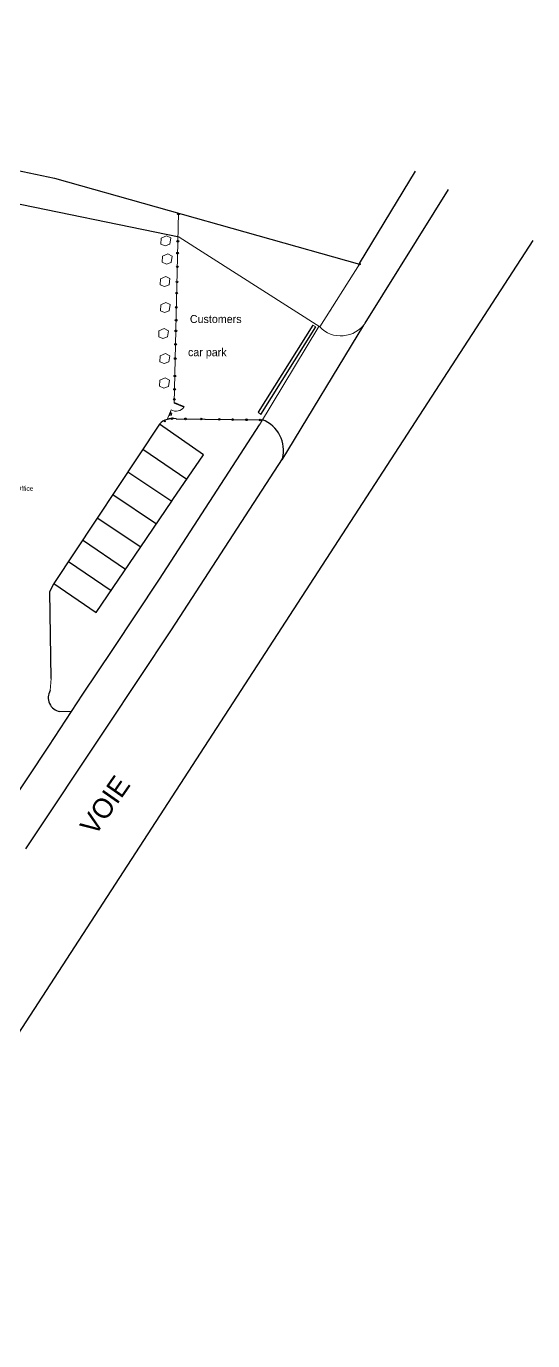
# Model space of a CAD drawing. Header units: inches. Extents: x -116118 to 73671, y 138219 to 302509.
# Drawn here: x 10345 to 73671, y 138219 to 302509 of the extents above; entities that cross this region are included whole.
import ezdxf

# ---------------------------------------------------------------- set-up
doc = ezdxf.new("R2010")
doc.units = ezdxf.units.IN
doc.header["$MEASUREMENT"] = 0
doc.layers.get('0').update_dxf_attribs({"color": 250})
for name, color, linetype in [('EXTERIEUR', 6, 'Continuous'), ('IT', 170, 'Continuous'), ('NEW EQUIPEMENT', 10, 'Continuous')]:
    doc.layers.add(name, color=color, linetype=linetype)

msp = doc.modelspace()

# ---------------------------------------------------------------- linework, layer by layer
at = {"layer": 'EXTERIEUR', "lineweight": 25, "ltscale": 100}
for p, q in [((-77682, 302509), (13893, 283533)), ((29446, 276140), (-77734, 298273)), ((52030, 272876), (59005, 284400)), ((13893, 283533), (52030, 272794)), ((61359, 279254), (63133, 282124)), ((52704, 265416), (61359, 279254)), ((73671, 275748), (-15592, 138219)), ((46195, 265140), (39349, 254285)), ((39680, 253987), (46538, 264925)), ((52514, 265161), (42292, 248333)), ((29070, 253455), (39888, 253302)), ((32490, 248954), (26988, 252787)), ((27019, 233401), (39499, 252711)), ((28509, 227079), (42377, 248463)), ((28686, 243356), (32490, 248954)), ((24666, 237442), (28551, 243158)), ((28551, 243158), (28686, 243356)), ((19098, 229250), (24666, 237442)), ((21152, 224608), (27019, 233401)), ((13302, 231830), (13790, 232858)), ((13465, 220979), (13302, 231830)), ((13790, 232858), (19098, 229250)), ((20438, 214926), (28509, 227079)), ((17432, 219032), (21152, 224608)), ((13182, 212534), (17432, 219032)), ((10282, 199698), (20438, 214926)), ((7817, 204474), (13182, 212534))]:
    msp.add_line(p, q, dxfattribs=at)
at = {"layer": 'EXTERIEUR', "lineweight": 9, "ltscale": 100}
for p, q in [((47042, 264928), (29446, 276140)), ((52030, 272794), (47042, 264928)), ((39499, 252711), (46938, 264994))]:
    msp.add_line(p, q, dxfattribs=at)
at = {"layer": 'EXTERIEUR', "color": 1, "lineweight": 25, "ltscale": 100}
msp.add_line((16018, 216840), (14543, 216873), dxfattribs=at)
at = {"layer": 'EXTERIEUR', "lineweight": 25, "ltscale": 100}
msp.add_circle((52030, 272794), 81.8, dxfattribs=at)
at = {"layer": 'EXTERIEUR', "lineweight": 9, "ltscale": 100}
msp.add_arc((49674, 267473), 3662, 224.03968, 325.82045, dxfattribs=at)
at = {"layer": 'EXTERIEUR', "lineweight": 25, "ltscale": 100}
for centre, radius, start, end in [((28668, 251129), 2360, 80.1816, 135.37615), ((38388, 249496), 4120, 345.47721, 68.80594)]:
    msp.add_arc(centre, radius, start, end, dxfattribs=at)
at = {"layer": 'EXTERIEUR', "color": 1, "lineweight": 25, "ltscale": 100}
msp.add_arc((14832, 218589), 1740, 149.26384, 260.42211, dxfattribs=at)
at = {"layer": 'IT', "lineweight": 25, "ltscale": 100}
for p, q in [((26988, 252787), (13790, 232858)), ((24905, 249642), (30413, 245898)), ((23035, 246817), (28551, 243158)), ((21158, 243984), (26608, 240300)), ((19219, 241056), (24666, 237442)), ((17395, 238301), (22768, 234650)), ((15623, 235625), (20963, 231995))]:
    msp.add_line(p, q, dxfattribs=at)
at = {"layer": 'NEW EQUIPEMENT', "lineweight": 9, "ltscale": 100}
for p, q in [((28850, 255410), (29375, 279173)), ((48301, 266913), (48455, 267146)), ((28850, 255410), (30053, 254921)), ((28885, 255491), (30096, 254993)), ((30053, 254921), (30096, 254992)), ((28474, 254582), (27947, 253376)), ((27951, 253378), (28668, 253489)), ((28668, 253489), (29113, 253454)), ((29113, 253454), (39857, 253302)), ((13337, 219478), (13465, 220979))]:
    msp.add_line(p, q, dxfattribs=at)
at = {"layer": 'NEW EQUIPEMENT', "color": 6, "lineweight": 9, "ltscale": 100}
for p, q in [((46195, 265140), (46538, 264925)), ((39349, 254285), (39680, 253987))]:
    msp.add_line(p, q, dxfattribs=at)
at = {"layer": 'NEW EQUIPEMENT', "lineweight": 9, "ltscale": 100}
for points in [[(27881, 276334), (27217, 276031), (27180, 275291), (27711, 275064), (28299, 275273), (28413, 276049), (27881, 276334)], [(28057, 274064), (27393, 273761), (27355, 273022), (27887, 272794), (28475, 273003), (28588, 273780), (28057, 274064)], [(27785, 271252), (27121, 270949), (27083, 270209), (27614, 269982), (28203, 270191), (28316, 270967), (27785, 271252)], [(27815, 268004), (27151, 267701), (27113, 266962), (27644, 266735), (28232, 266943), (28346, 267720), (27815, 268004)], [(27601, 264745), (26937, 264441), (26899, 263702), (27430, 263475), (28018, 263684), (28132, 264460), (27601, 264745)], [(27748, 261612), (27084, 261309), (27046, 260570), (27577, 260342), (28165, 260551), (28279, 261328), (27748, 261612)], [(27719, 258566), (27056, 258263), (27018, 257524), (27549, 257296), (28137, 257505), (28251, 258282), (27719, 258566)]]:
    msp.add_lwpolyline(points, dxfattribs=at)
for points in [[(28464, 254277), (28258, 253845), (28163, 253891), (28369, 254323)], [(28550, 254116), (28445, 253866), (28297, 253926), (28411, 254167)]]:
    msp.add_lwpolyline(points, close=True, dxfattribs=at)
at = {"layer": 'NEW EQUIPEMENT', "lineweight": 25, "ltscale": 100}
for centre in [(29372, 279039), (29295, 275649), (29265, 274158), (29227, 272453), (29185, 270566), (29154, 269169), (29115, 267392), (29050, 264441), (29079, 265771), (29013, 262763), (28973, 260984), (28925, 258792), (28888, 257125), (28860, 255865), (28575, 253475), (30265, 253438), (32228, 253416), (34479, 253378), (36153, 253354), (37873, 253330), (39584, 253306)]:
    msp.add_circle(centre, 105, dxfattribs=at)
at = {"layer": 'NEW EQUIPEMENT', "lineweight": 9, "ltscale": 100}
msp.add_circle((27663, 253168), 89.9, dxfattribs=at)
msp.add_arc((29095, 255539), 1140, 236.99389, 327.21646, dxfattribs=at)

# ---------------------------------------------------------------- texts
at = {"color": 4, "lineweight": 9, "ltscale": 100, "insert": (2124, 245040), "char_height": 600, "attachment_point": 1}
msp.add_mtext_dynamic_manual_height_columns('3 Dataports for LP Office', width=12330, gutter_width=3000, heights=[0], dxfattribs=at)
at = {"layer": 'EXTERIEUR', "lineweight": 25, "ltscale": 100}
msp.add_text('VOIE', height=2476, rotation=55.05285, dxfattribs=at).set_placement((18936, 201207))
at = {"layer": 'NEW EQUIPEMENT', "lineweight": 25, "ltscale": 100}
for s, p in [('Customers', (30802, 265424)), ('car park', (30567, 261275))]:
    msp.add_text(s, height=1000, rotation=359.93456, dxfattribs=at).set_placement(p)

doc.saveas('drawing.dxf')
